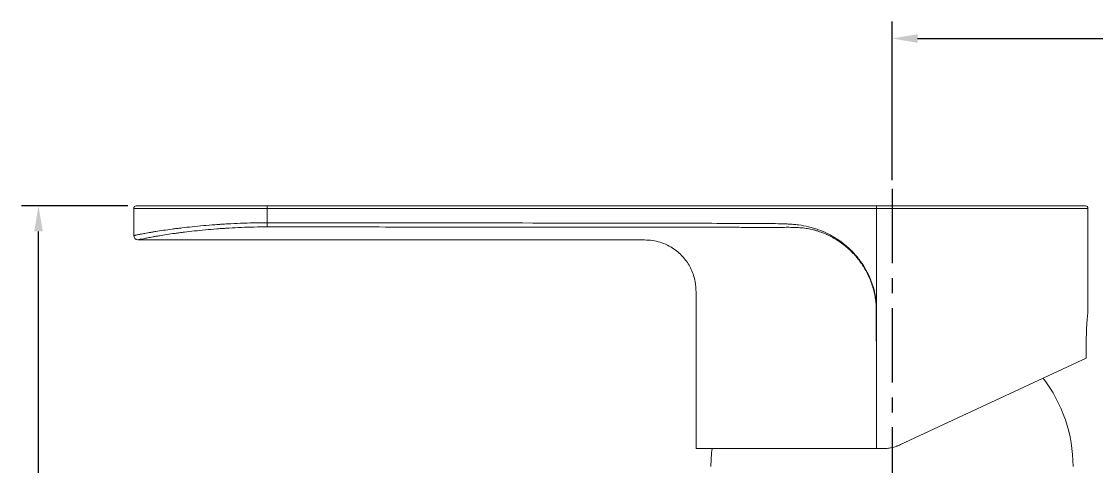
# Model space of a CAD drawing. Extents: x 19044 to 19885, y -10133 to -9539.
# Drawn here: x 19329 to 19455.2, y -9704.1 to -9651.8 of the extents above; entities that cross this region are included whole.
import ezdxf

# ---------------------------------------------------------------- set-up
doc = ezdxf.new("R2010")
doc.units = 0
doc.header["$LTSCALE"] = 7
doc.header["$MEASUREMENT"] = 0
doc.linetypes.add('CENTER', pattern=[2, 1.25, -0.25, 0.25, -0.25])
for name, color, linetype in [('CL', 1, 'CENTER'), ('DIM', 2, 'CONTINUOUS'), ('DWG', 7, 'CONTINUOUS')]:
    doc.layers.add(name, color=color, linetype=linetype)

msp = doc.modelspace()

# ---------------------------------------------------------------- linework, layer by layer
at = {"layer": 'CL'}
msp.add_line((19431.15, -9671.48), (19431.15, -9758.58), dxfattribs=at)
at = {"layer": 'DIM'}
for p, q in [((19431.15, -9670.48), (19431.15, -9651.84)), ((19434.15, -9653.84), (19520.15, -9653.84)), ((19341.45, -9673.48), (19328.98, -9673.48)), ((19330.98, -9763.58), (19330.98, -9676.48))]:
    msp.add_line(p, q, dxfattribs=at)
for points in [[(19434.15, -9653.34), (19434.15, -9654.34), (19431.15, -9653.84)], [(19330.48, -9676.48), (19331.48, -9676.48), (19330.98, -9673.48)]]:
    msp.add_solid(points, dxfattribs=at)
at = {"layer": 'DWG', "linetype": 'Continuous', "lineweight": 18}
for p, q in [((19342.15, -9676.98), (19342.15, -9673.78)), ((19342.45, -9673.48), (19357.83, -9673.48)), ((19357.83, -9673.48), (19429.35, -9673.48)), ((19429.35, -9673.48), (19453.85, -9673.48)), ((19454.15, -9686.02), (19454.15, -9673.78)), ((19453.95, -9691.35), (19453.95, -9688.98)), ((19432.16, -9701.51), (19453.95, -9691.35)), ((19430.04, -9701.98), (19429.33, -9701.98))]:
    msp.add_line(p, q, dxfattribs=at)
at = {"layer": 'DWG', "linetype": 'Continuous', "lineweight": 13}
for p, q in [((19357.8, -9673.78), (19342.15, -9673.78)), ((19357.8, -9673.78), (19357.8, -9675.47)), ((19429.33, -9673.78), (19357.8, -9673.78)), ((19454.15, -9673.78), (19429.33, -9673.78)), ((19429.33, -9685.28), (19429.33, -9673.78))]:
    msp.add_line(p, q, dxfattribs=at)
at = {"layer": 'DWG', "linetype": 'Continuous', "lineweight": 18}
for centre, radius, start, end in [((19342.45, -9673.78), 0.3, 90, 180), ((19453.85, -9673.78), 0.3, 0, 90), ((19342.65, -9676.98), 0.5, 180, 269.9908), ((19435.4, -9704.08), 17, 0, 37.5685), ((19426.9, -9704.08), 17, 172.8419, 180)]:
    msp.add_arc(centre, radius, start, end, dxfattribs=at)
at = {"layer": 'DWG', "linetype": 'Continuous', "lineweight": 13}
for centre, major_axis, ratio, start_param, end_param in [((19357.83, -9673.78), (0, 0.3), 0.079217, 0, 1.570796), ((19429.35, -9673.78), (0, 0.3), 0.079217, 0, 1.570796), ((19357.84, -9675.47), (0, -0.5), 0.079217, 4.712446, 6.061622), ((19342.65, -9676.98), (0.5, 0), 0.999993, 3.141593, 4.712373)]:
    msp.add_ellipse(centre, major_axis=major_axis, ratio=ratio, start_param=start_param, end_param=end_param, dxfattribs=at)
for points, knots in [([(19342.15, -9676.98), (19342.15, -9676.98), (19342.18, -9676.97), (19342.25, -9676.96), (19342.28, -9676.95), (19342.33, -9676.94), (19342.34, -9676.94), (19342.36, -9676.93), (19342.39, -9676.92), (19342.43, -9676.92), (19342.55, -9676.89), (19342.67, -9676.87), (19342.96, -9676.81), (19343.13, -9676.78), (19343.52, -9676.7), (19343.73, -9676.67), (19344, -9676.62), (19344.03, -9676.61), (19344.09, -9676.6), (19344.12, -9676.6), (19344.22, -9676.58), (19344.41, -9676.55), (19344.61, -9676.52), (19345.03, -9676.45), (19345.33, -9676.4), (19345.97, -9676.31), (19346.31, -9676.26), (19346.84, -9676.19), (19347.03, -9676.17), (19347.31, -9676.13), (19347.41, -9676.12), (19347.55, -9676.1), (19347.6, -9676.1), (19347.7, -9676.09), (19348.14, -9676.03), (19348.6, -9675.98), (19349.44, -9675.89), (19349.88, -9675.85), (19350.78, -9675.77), (19351.24, -9675.73), (19351.84, -9675.69), (19352.02, -9675.67), (19352.2, -9675.66), (19352.32, -9675.65), (19352.38, -9675.65), (19352.69, -9675.63), (19352.93, -9675.61), (19353.68, -9675.57), (19354.18, -9675.55), (19355.19, -9675.51), (19355.71, -9675.49), (19356.75, -9675.47), (19357.27, -9675.47), (19357.8, -9675.47)], [0, 0, 0, 0, 0.0625, 0.0625, 0.09375, 0.09375, 0.101563, 0.101563, 0.109375, 0.125, 0.125, 0.1875, 0.1875, 0.25, 0.25, 0.3125, 0.3125, 0.320313, 0.320313, 0.328125, 0.328125, 0.34375, 0.375, 0.375, 0.4375, 0.4375, 0.5, 0.5, 0.53125, 0.53125, 0.546875, 0.546875, 0.554688, 0.554688, 0.5625, 0.625, 0.625, 0.6875, 0.6875, 0.75, 0.75, 0.765625, 0.773438, 0.773438, 0.78125, 0.78125, 0.8125, 0.8125, 0.875, 0.875, 0.9375, 0.9375, 1, 1, 1, 1]), ([(19357.8, -9675.47), (19361, -9675.47), (19364.2, -9675.47), (19370.6, -9675.48), (19373.8, -9675.48), (19383.4, -9675.49), (19389.79, -9675.5), (19399.39, -9675.51), (19402.59, -9675.52), (19407.39, -9675.53), (19408.99, -9675.53), (19411.39, -9675.54), (19412.19, -9675.54), (19413.39, -9675.54), (19413.79, -9675.54), (19414.59, -9675.54), (19414.99, -9675.54), (19415.58, -9675.54), (19415.98, -9675.55), (19416.38, -9675.55), (19416.98, -9675.56), (19417.38, -9675.57), (19417.98, -9675.58), (19418.18, -9675.58), (19418.58, -9675.6), (19418.78, -9675.61), (19419.18, -9675.63), (19419.38, -9675.64), (19419.68, -9675.67), (19419.78, -9675.68), (19419.98, -9675.7), (19420.08, -9675.71), (19420.58, -9675.78), (19420.97, -9675.85), (19421.55, -9675.99), (19421.75, -9676.04), (19422.03, -9676.13), (19422.13, -9676.16), (19422.32, -9676.22), (19422.42, -9676.25), (19422.89, -9676.42), (19423.25, -9676.57), (19423.79, -9676.84), (19423.97, -9676.93), (19424.23, -9677.08), (19424.32, -9677.13), (19424.49, -9677.23), (19424.57, -9677.29), (19425, -9677.56), (19425.32, -9677.79), (19425.93, -9678.3), (19426.22, -9678.57), (19426.64, -9678.99), (19426.77, -9679.14), (19426.97, -9679.37), (19427.03, -9679.45), (19427.13, -9679.56), (19427.16, -9679.6), (19427.22, -9679.68), (19427.25, -9679.72), (19427.53, -9680.08), (19427.75, -9680.41), (19428.15, -9681.09), (19428.34, -9681.44), (19428.58, -9681.99), (19428.66, -9682.18), (19428.74, -9682.41), (19428.76, -9682.46), (19428.79, -9682.55), (19428.81, -9682.6), (19428.86, -9682.74), (19428.89, -9682.84), (19429.04, -9683.32), (19429.13, -9683.71), (19429.23, -9684.29), (19429.26, -9684.49), (19429.29, -9684.79), (19429.3, -9684.88), (19429.32, -9685.08), (19429.32, -9685.18), (19429.33, -9685.28)], [0, 0, 0, 0, 0.125, 0.125, 0.25, 0.25, 0.5, 0.5, 0.625, 0.625, 0.6875, 0.6875, 0.71875, 0.71875, 0.734375, 0.734375, 0.75, 0.75, 0.757813, 0.765625, 0.765625, 0.78125, 0.78125, 0.789063, 0.789063, 0.796875, 0.796875, 0.804688, 0.804688, 0.808594, 0.808594, 0.8125, 0.8125, 0.828125, 0.828125, 0.835938, 0.835938, 0.839844, 0.839844, 0.84375, 0.84375, 0.859375, 0.859375, 0.867188, 0.867188, 0.871094, 0.871094, 0.875, 0.875, 0.890625, 0.890625, 0.90625, 0.90625, 0.914063, 0.914063, 0.917969, 0.917969, 0.919922, 0.919922, 0.921875, 0.921875, 0.9375, 0.9375, 0.953125, 0.953125, 0.960938, 0.960938, 0.962891, 0.962891, 0.964844, 0.964844, 0.96875, 0.96875, 0.984375, 0.984375, 0.992188, 0.992188, 0.996094, 0.996094, 1, 1, 1, 1]), ([(19429.33, -9701.98), (19429.33, -9700.04), (19429.33, -9698.09), (19429.32, -9694.2), (19429.32, -9691.77), (19429.31, -9689.34), (19429.31, -9688.61), (19429.31, -9688.37), (19429.31, -9687.88), (19429.31, -9687.39), (19429.31, -9686.91), (19429.31, -9686.42), (19429.31, -9686.18), (19429.3, -9685.69), (19429.3, -9685.45), (19429.28, -9685.09), (19429.27, -9684.97), (19429.25, -9684.73), (19429.23, -9684.61), (19429.18, -9684.25), (19429.1, -9683.78), (19428.98, -9683.31), (19428.88, -9682.96), (19428.84, -9682.85), (19428.78, -9682.67), (19428.76, -9682.61), (19428.72, -9682.5), (19428.7, -9682.44), (19428.6, -9682.16), (19428.5, -9681.94), (19428.3, -9681.5), (19428.19, -9681.28), (19427.95, -9680.87), (19427.71, -9680.45), (19427.43, -9680.06), (19427.24, -9679.82), (19427.2, -9679.77), (19427.13, -9679.68), (19427.09, -9679.63), (19426.97, -9679.49), (19426.9, -9679.4), (19426.65, -9679.12), (19426.49, -9678.95), (19426.14, -9678.61), (19425.79, -9678.29), (19425.41, -9678), (19425.02, -9677.71), (19424.82, -9677.58), (19424.56, -9677.42), (19424.51, -9677.39), (19424.41, -9677.32), (19424.35, -9677.29), (19424.2, -9677.2), (19423.88, -9677.03), (19423.55, -9676.87), (19423.11, -9676.68), (19422.88, -9676.6), (19422.54, -9676.48), (19422.42, -9676.44), (19422.25, -9676.39), (19422.19, -9676.37), (19422.07, -9676.34), (19422.01, -9676.32), (19421.72, -9676.25), (19421.48, -9676.2), (19421.01, -9676.12), (19420.77, -9676.08), (19420.41, -9676.05), (19420.29, -9676.04), (19420.11, -9676.03), (19420.05, -9676.03), (19419.93, -9676.02), (19419.87, -9676.02), (19419.57, -9676.01), (19419.33, -9676.01), (19418.84, -9676), (19418.6, -9676.01), (19418.24, -9676.01), (19418.12, -9676.01), (19417.94, -9676.01), (19417.88, -9676.01), (19417.76, -9676.01), (19417.21, -9676.01), (19416.67, -9676.01), (19416.06, -9676.01), (19415.94, -9676.01), (19415.7, -9676.01), (19415.57, -9676.01), (19415.21, -9676.01), (19414.97, -9676.01), (19414.6, -9676.01), (19414.48, -9676.01), (19414.24, -9676.01), (19414.12, -9676.01), (19413.75, -9676.01), (19413.51, -9676.01), (19413.02, -9676), (19412.78, -9676), (19412.29, -9676), (19411.56, -9676), (19410.83, -9676), (19409.38, -9676), (19408.4, -9676), (19406.46, -9676), (19405.49, -9676), (19400.62, -9675.99), (19396.73, -9675.99), (19388.95, -9675.98), (19381.17, -9675.97), (19373.39, -9675.97), (19365.61, -9675.96), (19361.72, -9675.96), (19357.84, -9675.96)], [0, 0, 0, 0, 0.0625, 0.0625, 0.125, 0.140625, 0.140625, 0.148438, 0.148438, 0.15625, 0.164063, 0.164063, 0.171875, 0.171875, 0.179688, 0.179688, 0.183594, 0.183594, 0.1875, 0.1875, 0.195313, 0.203125, 0.203125, 0.207031, 0.207031, 0.208984, 0.208984, 0.210938, 0.210938, 0.21875, 0.21875, 0.226563, 0.226563, 0.234375, 0.242188, 0.242188, 0.244141, 0.244141, 0.246094, 0.246094, 0.25, 0.25, 0.257813, 0.257813, 0.265625, 0.273438, 0.273438, 0.28125, 0.28125, 0.283203, 0.283203, 0.285156, 0.285156, 0.289063, 0.296875, 0.296875, 0.304688, 0.304688, 0.308594, 0.308594, 0.310547, 0.310547, 0.3125, 0.3125, 0.320313, 0.320313, 0.328125, 0.328125, 0.332031, 0.332031, 0.333984, 0.333984, 0.335938, 0.335938, 0.34375, 0.34375, 0.351563, 0.351563, 0.355469, 0.355469, 0.357422, 0.357422, 0.359375, 0.375, 0.375, 0.378906, 0.378906, 0.382813, 0.382813, 0.390625, 0.390625, 0.394531, 0.394531, 0.398438, 0.398438, 0.40625, 0.40625, 0.414063, 0.414063, 0.421875, 0.4375, 0.4375, 0.46875, 0.46875, 0.5, 0.5, 0.625, 0.625, 0.75, 0.875, 0.875, 1, 1, 1, 1]), ([(19429.33, -9685.28), (19429.33, -9685.29), (19429.33, -9685.29), (19429.33, -9685.31), (19429.33, -9685.33), (19429.33, -9685.35), (19429.33, -9685.37), (19429.33, -9685.4), (19429.33, -9685.43), (19429.33, -9685.46), (19429.33, -9685.5), (19429.33, -9685.54), (19429.33, -9685.59), (19429.33, -9685.64), (19429.33, -9685.69), (19429.33, -9685.74), (19429.33, -9685.8), (19429.34, -9685.87), (19429.34, -9685.93), (19429.34, -9686), (19429.34, -9686.07), (19429.34, -9686.15), (19429.34, -9686.23), (19429.34, -9686.31), (19429.34, -9686.4), (19429.34, -9686.49), (19429.34, -9686.58), (19429.34, -9686.68), (19429.34, -9686.78), (19429.34, -9686.88), (19429.34, -9686.99), (19429.34, -9687.1), (19429.34, -9687.21), (19429.34, -9687.33), (19429.34, -9687.45), (19429.34, -9687.57), (19429.34, -9687.7), (19429.34, -9687.83), (19429.34, -9687.97), (19429.34, -9688.1), (19429.34, -9688.25), (19429.34, -9688.39), (19429.34, -9688.54), (19429.34, -9688.69), (19429.34, -9688.84), (19429.34, -9689), (19429.34, -9689.17), (19429.34, -9689.33), (19429.34, -9689.5), (19429.34, -9689.67), (19429.34, -9689.85), (19429.34, -9690.03), (19429.34, -9690.21), (19429.34, -9690.39), (19429.34, -9690.58), (19429.34, -9690.78), (19429.34, -9690.97), (19429.34, -9691.17), (19429.34, -9691.38), (19429.34, -9691.58), (19429.34, -9691.79), (19429.34, -9692.01), (19429.34, -9692.22), (19429.34, -9692.44), (19429.34, -9692.67), (19429.34, -9692.9), (19429.34, -9693.13), (19429.34, -9693.36), (19429.34, -9693.6), (19429.34, -9693.84), (19429.34, -9694.08), (19429.34, -9694.33), (19429.34, -9694.58), (19429.34, -9694.84), (19429.34, -9695.1), (19429.34, -9695.36), (19429.34, -9695.62), (19429.34, -9695.89), (19429.34, -9696.16), (19429.34, -9696.44), (19429.34, -9696.72), (19429.34, -9697), (19429.33, -9697.29), (19429.33, -9697.57), (19429.33, -9697.87), (19429.33, -9698.16), (19429.33, -9698.46), (19429.33, -9698.77), (19429.33, -9699.07), (19429.33, -9699.38), (19429.33, -9699.69), (19429.33, -9700.01), (19429.33, -9700.33), (19429.33, -9700.66), (19429.33, -9700.98), (19429.33, -9701.31), (19429.33, -9701.65), (19429.33, -9701.87), (19429.33, -9701.98)], [0, 0, 0, 0, 0.000635, 0.001476, 0.002523, 0.003775, 0.005234, 0.006898, 0.008769, 0.010845, 0.013127, 0.015615, 0.018309, 0.021209, 0.024315, 0.027627, 0.031144, 0.034868, 0.038798, 0.042933, 0.047275, 0.051822, 0.056576, 0.061535, 0.0667, 0.072071, 0.077648, 0.083431, 0.08942, 0.095615, 0.102016, 0.108623, 0.115436, 0.122454, 0.129679, 0.137109, 0.144746, 0.152588, 0.160637, 0.168891, 0.177351, 0.186017, 0.194889, 0.203967, 0.213251, 0.222741, 0.232437, 0.242339, 0.252447, 0.26276, 0.27328, 0.284005, 0.294937, 0.306074, 0.317418, 0.328967, 0.340722, 0.352683, 0.36485, 0.377223, 0.389802, 0.402587, 0.415578, 0.428775, 0.442178, 0.455786, 0.469601, 0.483622, 0.497848, 0.512281, 0.526919, 0.541763, 0.556813, 0.57207, 0.587532, 0.6032, 0.619074, 0.635154, 0.65144, 0.667932, 0.684629, 0.701533, 0.718643, 0.735958, 0.75348, 0.771207, 0.789141, 0.80728, 0.825625, 0.844176, 0.862934, 0.881897, 0.901066, 0.920441, 0.940022, 0.959808, 0.979801, 1, 1, 1, 1])]:
    msp.add_open_spline(points, degree=3, knots=knots, dxfattribs=at)
at = {"layer": 'DWG', "linetype": 'Continuous', "lineweight": 18}
for points, knots in [([(19357.84, -9675.96), (19357.32, -9675.96), (19356.8, -9675.96), (19355.79, -9675.98), (19355.29, -9676), (19354.3, -9676.04), (19353.82, -9676.06), (19353.09, -9676.1), (19352.85, -9676.12), (19352.56, -9676.14), (19352.5, -9676.14), (19352.38, -9676.15), (19352.2, -9676.17), (19352.03, -9676.18), (19351.45, -9676.22), (19351, -9676.26), (19350.13, -9676.34), (19349.71, -9676.39), (19348.89, -9676.48), (19348.49, -9676.52), (19348.01, -9676.58), (19347.92, -9676.59), (19347.73, -9676.62), (19347.45, -9676.65), (19347.19, -9676.69), (19346.67, -9676.76), (19346.34, -9676.81), (19345.72, -9676.9), (19345.43, -9676.95), (19345.03, -9677.02), (19344.9, -9677.04), (19344.71, -9677.07), (19344.64, -9677.08), (19344.52, -9677.1), (19344.46, -9677.11), (19344.18, -9677.17), (19343.97, -9677.2), (19343.6, -9677.28), (19343.43, -9677.31), (19343.15, -9677.37), (19343.03, -9677.39), (19342.92, -9677.42), (19342.88, -9677.42), (19342.85, -9677.43), (19342.83, -9677.44), (19342.82, -9677.44), (19342.78, -9677.45), (19342.75, -9677.46), (19342.68, -9677.47), (19342.65, -9677.48), (19342.65, -9677.48)], [0, 0, 0, 0, 0.0625, 0.0625, 0.125, 0.125, 0.1875, 0.1875, 0.21875, 0.21875, 0.226563, 0.226563, 0.234375, 0.25, 0.25, 0.3125, 0.3125, 0.375, 0.375, 0.4375, 0.4375, 0.453125, 0.453125, 0.46875, 0.5, 0.5, 0.5625, 0.5625, 0.625, 0.625, 0.65625, 0.65625, 0.671875, 0.671875, 0.6875, 0.6875, 0.75, 0.75, 0.8125, 0.8125, 0.875, 0.875, 0.890625, 0.898437, 0.898437, 0.90625, 0.90625, 0.9375, 0.9375, 1, 1, 1, 1]), ([(19342.81, -9677.48), (19345.61, -9677.48), (19351.1, -9677.48), (19358.97, -9677.48), (19366.12, -9677.48), (19372.32, -9677.48), (19377.58, -9677.48), (19382.1, -9677.48), (19386.17, -9677.48), (19391.3, -9677.49), (19396.37, -9677.48), (19400.75, -9677.48), (19403.26, -9677.48), (19404.98, -9678.1), (19406.32, -9679.08), (19407.29, -9680.27), (19407.86, -9681.49), (19408.15, -9682.74), (19408.15, -9684.59), (19408.15, -9687.44), (19408.15, -9691.51), (19408.15, -9696.46), (19408.15, -9700.04), (19408.15, -9701.98)], [0, 0, 0, 0, 0.096046, 0.188838, 0.270769, 0.341839, 0.402047, 0.451643, 0.497283, 0.54193, 0.628405, 0.671382, 0.692939, 0.714039, 0.732888, 0.749358, 0.766564, 0.778636, 0.793221, 0.829927, 0.876627, 0.933318, 1, 1, 1, 1]), ([(19453.95, -9688.98), (19453.95, -9688.88), (19453.96, -9688.79), (19453.96, -9688.59), (19453.96, -9688.4), (19453.97, -9688.21), (19453.97, -9688.09), (19453.97, -9688.07), (19453.98, -9688.02), (19453.98, -9687.99), (19453.98, -9687.92), (19453.98, -9687.88), (19453.99, -9687.74), (19454, -9687.57), (19454.01, -9687.4), (19454.02, -9687.28), (19454.02, -9687.22), (19454.03, -9687.16), (19454.03, -9687.12), (19454.03, -9687.1), (19454.04, -9687), (19454.05, -9686.86), (19454.07, -9686.66), (19454.08, -9686.54), (19454.09, -9686.46), (19454.1, -9686.44), (19454.1, -9686.38), (19454.1, -9686.36), (19454.11, -9686.29), (19454.12, -9686.21), (19454.13, -9686.14), (19454.14, -9686.1), (19454.14, -9686.09), (19454.14, -9686.06), (19454.14, -9686.05), (19454.15, -9686.02), (19454.15, -9685.99), (19454.15, -9685.98), (19454.15, -9685.98), (19454.15, -9685.98)], [0, 0, 0, 0, 0.062477, 0.062477, 0.124955, 0.187432, 0.187432, 0.203051, 0.203051, 0.21867, 0.21867, 0.249909, 0.249909, 0.312386, 0.374864, 0.374864, 0.406102, 0.421722, 0.421722, 0.437341, 0.437341, 0.499818, 0.562296, 0.624773, 0.624773, 0.656011, 0.656011, 0.68725, 0.68725, 0.749727, 0.812205, 0.812205, 0.843443, 0.843443, 0.874682, 0.874682, 0.937159, 0.999637, 1, 1, 1, 1]), ([(19408.15, -9701.98), (19408.15, -9701.98), (19409.23, -9701.98), (19413.86, -9701.98), (19420.87, -9701.98), (19426.48, -9701.98), (19429.33, -9701.98)], [0, 0, 0, 0, 0.249932, 0.499955, 0.749977, 1, 1, 1, 1]), ([(19430.04, -9701.98), (19430.23, -9701.98), (19430.41, -9701.97), (19430.77, -9701.93), (19430.94, -9701.9), (19431.3, -9701.83), (19431.47, -9701.78), (19431.69, -9701.7), (19431.73, -9701.69), (19431.82, -9701.66), (19431.95, -9701.61), (19432.07, -9701.55), (19432.16, -9701.51)], [0, 0, 0, 0, 0.25, 0.25, 0.5, 0.5, 0.75, 0.75, 0.8125, 0.8125, 0.875, 1, 1, 1, 1])]:
    msp.add_open_spline(points, degree=3, knots=knots, dxfattribs=at)
for points in [[(19342.65, -9677.48), (19342.8, -9677.48)], [(19342.8, -9677.48), (19342.81, -9677.48)]]:
    msp.add_open_spline(points, degree=1, dxfattribs=at)

doc.saveas('drawing.dxf')
